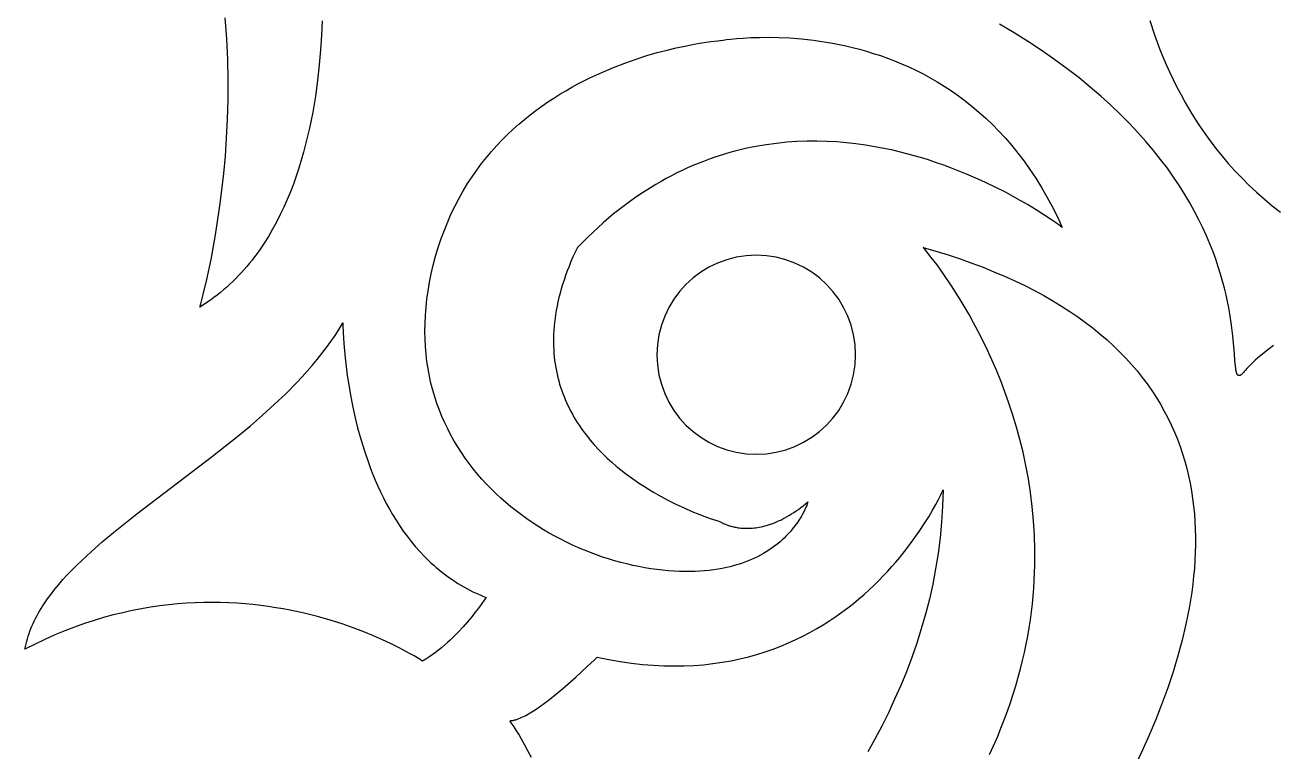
# Model space of a CAD drawing. Extents: x -3008 to 184, y 2842 to 4842.
# Drawn here: x -2462.1 to -2236.8, y 3477.4 to 3608.3 of the extents above; entities that cross this region are included whole.
import ezdxf

# ---------------------------------------------------------------- set-up
doc = ezdxf.new("R2010")
doc.units = 0
doc.layers.add('LAYER_1', color=7, linetype='CONTINUOUS')

msp = doc.modelspace()

# ---------------------------------------------------------------- linework, layer by layer
at = {"layer": 'LAYER_1'}
for points in [[(-2408.45, 3609.07), (-2408.57, 3606.52), (-2408.74, 3603.87), (-2408.98, 3601.14), (-2409.29, 3598.34), (-2409.68, 3595.5), (-2410.17, 3592.61), (-2410.75, 3589.71), (-2411.08, 3588.26), (-2411.44, 3586.81), (-2411.82, 3585.36), (-2412.24, 3583.92), (-2412.68, 3582.48), (-2413.15, 3581.06), (-2413.66, 3579.64), (-2414.2, 3578.24), (-2414.77, 3576.85), (-2415.38, 3575.48), (-2416.02, 3574.13), (-2416.7, 3572.79), (-2417.41, 3571.49), (-2418.17, 3570.2), (-2418.96, 3568.95), (-2419.79, 3567.72), (-2420.22, 3567.12), (-2420.67, 3566.52), (-2421.12, 3565.93), (-2421.58, 3565.36), (-2422.06, 3564.79), (-2422.54, 3564.23), (-2423.04, 3563.67), (-2423.55, 3563.13), (-2424.07, 3562.6), (-2424.59, 3562.08), (-2425.14, 3561.57), (-2425.69, 3561.06), (-2426.25, 3560.57), (-2426.83, 3560.09), (-2427.42, 3559.62), (-2428.02, 3559.17), (-2428.63, 3558.72), (-2429.25, 3558.29), (-2429.89, 3557.86), (-2430.54, 3557.45), (-2430.38, 3558.04), (-2429.94, 3559.72), (-2429.29, 3562.42), (-2428.52, 3566.04), (-2427.7, 3570.49), (-2426.91, 3575.69), (-2426.55, 3578.54), (-2426.22, 3581.53), (-2425.93, 3584.67), (-2425.7, 3587.94), (-2425.53, 3591.33), (-2425.43, 3594.82), (-2425.42, 3598.41), (-2425.5, 3602.08), (-2425.68, 3605.82), (-2425.96, 3609.63)], [(-2259.1, 3609.13), (-2258.24, 3606.56), (-2257.76, 3605.25), (-2257.25, 3603.92), (-2256.71, 3602.57), (-2256.13, 3601.22), (-2255.52, 3599.85), (-2254.86, 3598.47), (-2254.17, 3597.09), (-2253.44, 3595.71), (-2252.67, 3594.32), (-2251.86, 3592.93), (-2251, 3591.54), (-2250.1, 3590.16), (-2249.16, 3588.78), (-2248.17, 3587.41), (-2247.13, 3586.04), (-2246.04, 3584.69), (-2244.91, 3583.36), (-2243.72, 3582.04), (-2242.48, 3580.73), (-2241.19, 3579.45), (-2239.85, 3578.19), (-2238.45, 3576.95), (-2236.99, 3575.73), (-2235.48, 3574.55)], [(-2236.76, 3550.5), (-2237.79, 3549.74), (-2238.76, 3548.98), (-2239.21, 3548.61), (-2239.66, 3548.23), (-2240.08, 3547.85), (-2240.48, 3547.47), (-2240.86, 3547.1), (-2241.22, 3546.72), (-2241.56, 3546.35), (-2241.87, 3545.98), (-2242.02, 3545.8), (-2242.16, 3545.65), (-2242.22, 3545.58), (-2242.29, 3545.51), (-2242.35, 3545.45), (-2242.41, 3545.39), (-2242.47, 3545.34), (-2242.52, 3545.3), (-2242.58, 3545.25), (-2242.63, 3545.22), (-2242.68, 3545.18), (-2242.73, 3545.16), (-2242.77, 3545.13), (-2242.82, 3545.11), (-2242.86, 3545.1), (-2242.9, 3545.09), (-2242.94, 3545.08), (-2242.98, 3545.08), (-2243.02, 3545.09), (-2243.06, 3545.09), (-2243.09, 3545.11), (-2243.12, 3545.12), (-2243.15, 3545.14), (-2243.18, 3545.17), (-2243.21, 3545.2), (-2243.24, 3545.23), (-2243.27, 3545.27), (-2243.3, 3545.31), (-2243.32, 3545.36), (-2243.34, 3545.41), (-2243.37, 3545.46), (-2243.39, 3545.52), (-2243.41, 3545.59), (-2243.43, 3545.65), (-2243.45, 3545.73), (-2243.47, 3545.8), (-2243.48, 3545.88), (-2243.5, 3545.96), (-2243.53, 3546.14), (-2243.56, 3546.34), (-2243.62, 3546.77), (-2243.72, 3547.82), (-2243.81, 3549.09), (-2244.1, 3552.29), (-2244.32, 3554.17), (-2244.64, 3556.24), (-2244.83, 3557.34), (-2245.05, 3558.48), (-2245.31, 3559.66), (-2245.6, 3560.87), (-2245.93, 3562.12), (-2246.3, 3563.4), (-2246.71, 3564.72), (-2247.16, 3566.07), (-2247.67, 3567.44), (-2248.22, 3568.85), (-2248.83, 3570.28), (-2249.49, 3571.73), (-2250.21, 3573.21), (-2251, 3574.71), (-2251.84, 3576.23), (-2252.75, 3577.77), (-2253.73, 3579.33), (-2254.79, 3580.9), (-2255.91, 3582.48), (-2257.12, 3584.08), (-2258.4, 3585.69), (-2259.77, 3587.31), (-2261.22, 3588.94), (-2262.76, 3590.57), (-2264.38, 3592.2), (-2266.1, 3593.85), (-2267.92, 3595.49), (-2269.84, 3597.13), (-2271.85, 3598.77), (-2273.97, 3600.41), (-2276.19, 3602.04), (-2278.53, 3603.67), (-2280.97, 3605.29), (-2283.53, 3606.9), (-2286.2, 3608.5)], [(-2287.99, 3476.76), (-2287.27, 3478.33), (-2286.59, 3479.9), (-2285.94, 3481.47), (-2285.34, 3483.02), (-2284.76, 3484.57), (-2284.23, 3486.11), (-2283.72, 3487.64), (-2283.25, 3489.16), (-2282.82, 3490.68), (-2282.41, 3492.18), (-2282.04, 3493.68), (-2281.7, 3495.17), (-2281.39, 3496.65), (-2281.11, 3498.12), (-2280.85, 3499.58), (-2280.63, 3501.03), (-2280.44, 3502.47), (-2280.27, 3503.9), (-2280.13, 3505.32), (-2280.01, 3506.73), (-2279.92, 3508.13), (-2279.82, 3510.89), (-2279.81, 3513.61), (-2279.89, 3516.29), (-2280.05, 3518.91), (-2280.29, 3521.49), (-2280.61, 3524.01), (-2281, 3526.48), (-2281.45, 3528.89), (-2281.96, 3531.25), (-2282.53, 3533.56), (-2283.14, 3535.8), (-2283.8, 3537.98), (-2284.5, 3540.1), (-2285.23, 3542.15), (-2285.99, 3544.14), (-2286.77, 3546.06), (-2287.58, 3547.92), (-2288.4, 3549.7), (-2289.22, 3551.41), (-2290.05, 3553.05), (-2290.88, 3554.61), (-2291.71, 3556.1), (-2293.32, 3558.84), (-2294.85, 3561.25), (-2296.25, 3563.33), (-2297.48, 3565.05), (-2298.52, 3566.42), (-2299.3, 3567.41), (-2299.94, 3568.17), (-2299.98, 3568.22), (-2297.69, 3567.55), (-2295.47, 3566.85), (-2293.31, 3566.13), (-2291.21, 3565.39), (-2289.17, 3564.62), (-2287.2, 3563.83), (-2285.28, 3563.01), (-2283.43, 3562.17), (-2281.64, 3561.31), (-2279.9, 3560.42), (-2278.22, 3559.51), (-2276.6, 3558.58), (-2275.04, 3557.63), (-2273.53, 3556.66), (-2272.07, 3555.67), (-2270.68, 3554.66), (-2269.33, 3553.63), (-2268.04, 3552.59), (-2266.8, 3551.52), (-2265.62, 3550.43), (-2264.48, 3549.33), (-2263.4, 3548.21), (-2262.36, 3547.08), (-2261.38, 3545.93), (-2260.44, 3544.76), (-2259.56, 3543.58), (-2258.72, 3542.38), (-2257.92, 3541.17), (-2257.17, 3539.94), (-2256.47, 3538.7), (-2255.81, 3537.45), (-2255.2, 3536.18), (-2254.63, 3534.9), (-2254.1, 3533.62), (-2253.62, 3532.31), (-2253.17, 3531), (-2252.77, 3529.68), (-2252.41, 3528.35), (-2252.09, 3527.01), (-2251.8, 3525.66), (-2251.55, 3524.3), (-2251.35, 3522.93), (-2251.17, 3521.55), (-2251.04, 3520.17), (-2250.94, 3518.78), (-2250.87, 3517.38), (-2250.84, 3515.98), (-2250.84, 3514.57), (-2250.87, 3513.16), (-2250.94, 3511.74), (-2251.04, 3510.32), (-2251.17, 3508.89), (-2251.33, 3507.47), (-2251.51, 3506.03), (-2251.73, 3504.6), (-2251.98, 3503.16), (-2252.25, 3501.72), (-2252.55, 3500.28), (-2253.23, 3497.4), (-2254.01, 3494.52), (-2254.88, 3491.64), (-2255.84, 3488.77), (-2256.88, 3485.91), (-2258, 3483.06), (-2259.2, 3480.23), (-2260.46, 3477.43), (-2261.78, 3474.65)], [(-2370.69, 3476.18), (-2371.32, 3477.42), (-2371.92, 3478.55), (-2372.48, 3479.54), (-2372.99, 3480.41), (-2373.44, 3481.15), (-2373.83, 3481.76), (-2374.15, 3482.23), (-2374.54, 3482.78), (-2374.59, 3482.85), (-2374.59, 3482.85), (-2374.54, 3482.85), (-2374.48, 3482.85), (-2374.43, 3482.86), (-2374.38, 3482.86), (-2374.33, 3482.86), (-2374.27, 3482.87), (-2374.16, 3482.88), (-2374.05, 3482.9), (-2373.94, 3482.92), (-2373.82, 3482.95), (-2373.7, 3482.98), (-2373.58, 3483.01), (-2373.46, 3483.05), (-2373.33, 3483.09), (-2373.2, 3483.13), (-2373.07, 3483.18), (-2372.94, 3483.23), (-2372.67, 3483.34), (-2372.4, 3483.47), (-2372.11, 3483.6), (-2371.83, 3483.75), (-2371.53, 3483.91), (-2371.23, 3484.08), (-2370.93, 3484.26), (-2370.31, 3484.64), (-2369.67, 3485.06), (-2369.02, 3485.51), (-2368.36, 3485.99), (-2367.7, 3486.48), (-2366.38, 3487.52), (-2365.08, 3488.59), (-2362.66, 3490.7), (-2360.67, 3492.54), (-2359.31, 3493.84), (-2358.93, 3494.2), (-2358.84, 3494.3), (-2358.81, 3494.32), (-2358.81, 3494.33), (-2358.81, 3494.33), (-2358.8, 3494.33), (-2356.71, 3493.89), (-2354.65, 3493.53), (-2352.63, 3493.24), (-2350.66, 3493.01), (-2348.72, 3492.85), (-2346.82, 3492.75), (-2344.97, 3492.72), (-2343.15, 3492.74), (-2341.37, 3492.82), (-2339.63, 3492.95), (-2337.93, 3493.14), (-2336.26, 3493.38), (-2334.64, 3493.67), (-2333.05, 3494), (-2331.5, 3494.38), (-2329.99, 3494.8), (-2328.51, 3495.26), (-2327.07, 3495.76), (-2325.67, 3496.3), (-2324.3, 3496.87), (-2322.97, 3497.47), (-2321.68, 3498.1), (-2320.42, 3498.76), (-2319.2, 3499.45), (-2318.01, 3500.16), (-2316.85, 3500.89), (-2315.74, 3501.64), (-2314.65, 3502.41), (-2313.6, 3503.2), (-2312.58, 3504), (-2311.6, 3504.81), (-2310.65, 3505.63), (-2309.73, 3506.45), (-2308.85, 3507.29), (-2308, 3508.12), (-2307.18, 3508.96), (-2306.39, 3509.8), (-2305.64, 3510.63), (-2304.92, 3511.46), (-2304.22, 3512.28), (-2302.93, 3513.89), (-2301.77, 3515.45), (-2300.72, 3516.94), (-2299.79, 3518.34), (-2298.98, 3519.64), (-2298.28, 3520.82), (-2297.7, 3521.86), (-2297.22, 3522.75), (-2296.86, 3523.47), (-2296.6, 3524.01), (-2296.44, 3524.34), (-2296.41, 3524.43), (-2296.4, 3524.45), (-2296.39, 3524.46), (-2296.39, 3524.46), (-2296.48, 3521.55), (-2296.65, 3518.67), (-2296.93, 3515.82), (-2297.29, 3513), (-2297.73, 3510.22), (-2298.26, 3507.47), (-2298.87, 3504.75), (-2299.56, 3502.07), (-2300.32, 3499.42), (-2301.15, 3496.81), (-2302.05, 3494.23), (-2303.02, 3491.68), (-2304.04, 3489.18), (-2305.13, 3486.7), (-2306.27, 3484.27), (-2307.46, 3481.88), (-2308.7, 3479.52), (-2309.98, 3477.2)]]:
    msp.add_lwpolyline(points, dxfattribs=at)
for points in [[(-2387.5, 3568.22), (-2386.97, 3569.81), (-2386.41, 3571.35), (-2385.8, 3572.85), (-2385.15, 3574.31), (-2384.47, 3575.72), (-2383.75, 3577.09), (-2383, 3578.42), (-2382.22, 3579.71), (-2381.41, 3580.95), (-2380.57, 3582.16), (-2379.7, 3583.32), (-2378.8, 3584.45), (-2377.88, 3585.53), (-2376.94, 3586.58), (-2375.98, 3587.6), (-2375, 3588.57), (-2374, 3589.51), (-2372.99, 3590.42), (-2371.96, 3591.29), (-2370.92, 3592.13), (-2369.87, 3592.93), (-2368.8, 3593.7), (-2367.73, 3594.44), (-2366.66, 3595.15), (-2365.57, 3595.83), (-2364.49, 3596.48), (-2363.4, 3597.1), (-2362.31, 3597.69), (-2361.23, 3598.25), (-2360.15, 3598.79), (-2359.07, 3599.3), (-2358, 3599.78), (-2355.88, 3600.67), (-2353.81, 3601.47), (-2351.79, 3602.18), (-2349.84, 3602.8), (-2347.98, 3603.34), (-2346.21, 3603.8), (-2344.55, 3604.2), (-2343.01, 3604.53), (-2341.6, 3604.81), (-2340.34, 3605.03), (-2338.31, 3605.33), (-2337.02, 3605.48), (-2336.68, 3605.51), (-2336.6, 3605.52), (-2336.57, 3605.52), (-2336.57, 3605.52), (-2336.57, 3605.52), (-2336.08, 3605.6), (-2335.49, 3605.68), (-2334.68, 3605.78), (-2333.67, 3605.88), (-2332.47, 3605.97), (-2331.09, 3606.05), (-2329.55, 3606.1), (-2327.85, 3606.12), (-2326.01, 3606.08), (-2324.05, 3605.99), (-2321.96, 3605.82), (-2319.78, 3605.58), (-2318.65, 3605.42), (-2317.5, 3605.25), (-2316.33, 3605.04), (-2315.14, 3604.81), (-2313.93, 3604.55), (-2312.71, 3604.26), (-2311.48, 3603.95), (-2310.23, 3603.6), (-2308.98, 3603.21), (-2307.71, 3602.8), (-2306.44, 3602.34), (-2305.16, 3601.85), (-2303.88, 3601.32), (-2302.59, 3600.76), (-2301.3, 3600.15), (-2300.01, 3599.5), (-2298.73, 3598.8), (-2297.45, 3598.06), (-2296.17, 3597.27), (-2294.9, 3596.44), (-2293.63, 3595.56), (-2292.38, 3594.63), (-2291.14, 3593.64), (-2289.91, 3592.6), (-2288.69, 3591.51), (-2287.49, 3590.37), (-2286.31, 3589.16), (-2285.14, 3587.9), (-2284, 3586.58), (-2282.88, 3585.2), (-2281.78, 3583.76), (-2280.71, 3582.25), (-2279.66, 3580.68), (-2278.64, 3579.04), (-2277.65, 3577.33), (-2276.69, 3575.56), (-2275.76, 3573.72), (-2274.87, 3571.8), (-2275.42, 3572.21), (-2276.09, 3572.69), (-2277.01, 3573.33), (-2278.18, 3574.1), (-2279.57, 3574.98), (-2281.18, 3575.95), (-2283, 3576.99), (-2285.02, 3578.09), (-2287.22, 3579.21), (-2289.61, 3580.34), (-2292.16, 3581.45), (-2294.87, 3582.53), (-2296.28, 3583.05), (-2297.73, 3583.55), (-2299.21, 3584.04), (-2300.72, 3584.5), (-2302.26, 3584.93), (-2303.84, 3585.34), (-2305.44, 3585.72), (-2307.07, 3586.07), (-2308.73, 3586.38), (-2310.41, 3586.66), (-2312.11, 3586.89), (-2313.84, 3587.08), (-2315.59, 3587.23), (-2317.36, 3587.32), (-2319.15, 3587.37), (-2320.95, 3587.36), (-2322.77, 3587.29), (-2324.61, 3587.17), (-2326.46, 3586.98), (-2328.32, 3586.73), (-2330.19, 3586.41), (-2331.13, 3586.23), (-2332.07, 3586.03), (-2333.02, 3585.81), (-2333.96, 3585.57), (-2334.91, 3585.31), (-2335.86, 3585.04), (-2336.81, 3584.74), (-2337.76, 3584.42), (-2338.71, 3584.09), (-2339.66, 3583.73), (-2340.62, 3583.36), (-2341.57, 3582.96), (-2342.53, 3582.54), (-2343.48, 3582.1), (-2344.44, 3581.64), (-2345.39, 3581.15), (-2346.35, 3580.64), (-2347.3, 3580.11), (-2348.26, 3579.56), (-2349.21, 3578.98), (-2350.16, 3578.38), (-2351.11, 3577.75), (-2352.06, 3577.1), (-2353.01, 3576.42), (-2353.96, 3575.72), (-2354.91, 3575), (-2355.85, 3574.24), (-2356.79, 3573.46), (-2357.73, 3572.66), (-2358.67, 3571.83), (-2360.54, 3570.08), (-2362.39, 3568.22), (-2363.19, 3566.49), (-2363.55, 3565.64), (-2363.9, 3564.79), (-2364.22, 3563.96), (-2364.52, 3563.14), (-2364.8, 3562.32), (-2365.06, 3561.51), (-2365.3, 3560.72), (-2365.52, 3559.93), (-2365.72, 3559.15), (-2365.9, 3558.38), (-2366.06, 3557.61), (-2366.2, 3556.86), (-2366.32, 3556.12), (-2366.43, 3555.38), (-2366.52, 3554.65), (-2366.59, 3553.93), (-2366.64, 3553.22), (-2366.68, 3552.52), (-2366.7, 3551.83), (-2366.71, 3551.14), (-2366.7, 3550.47), (-2366.67, 3549.8), (-2366.63, 3549.14), (-2366.57, 3548.49), (-2366.5, 3547.84), (-2366.41, 3547.21), (-2366.31, 3546.58), (-2366.19, 3545.96), (-2366.06, 3545.35), (-2365.92, 3544.75), (-2365.77, 3544.15), (-2365.6, 3543.56), (-2365.42, 3542.98), (-2365.23, 3542.41), (-2365.03, 3541.85), (-2364.81, 3541.3), (-2364.59, 3540.75), (-2364.35, 3540.21), (-2364.1, 3539.68), (-2363.84, 3539.15), (-2363.58, 3538.63), (-2363.3, 3538.12), (-2363.01, 3537.62), (-2362.72, 3537.13), (-2362.41, 3536.64), (-2362.1, 3536.16), (-2361.78, 3535.69), (-2361.45, 3535.23), (-2361.12, 3534.77), (-2360.77, 3534.32), (-2360.07, 3533.44), (-2359.34, 3532.59), (-2358.58, 3531.77), (-2357.81, 3530.98), (-2357.01, 3530.22), (-2356.2, 3529.48), (-2355.38, 3528.77), (-2354.55, 3528.09), (-2353.71, 3527.43), (-2352.86, 3526.8), (-2352.01, 3526.2), (-2351.16, 3525.62), (-2350.31, 3525.07), (-2349.47, 3524.54), (-2348.63, 3524.04), (-2347.8, 3523.57), (-2346.17, 3522.69), (-2344.6, 3521.9), (-2343.12, 3521.21), (-2341.74, 3520.6), (-2340.49, 3520.09), (-2339.37, 3519.66), (-2338.41, 3519.32), (-2337.05, 3518.87), (-2336.57, 3518.72), (-2336.55, 3518.71), (-2336.49, 3518.67), (-2336.4, 3518.62), (-2336.27, 3518.55), (-2336.11, 3518.47), (-2335.91, 3518.37), (-2335.68, 3518.27), (-2335.41, 3518.17), (-2335.27, 3518.12), (-2335.11, 3518.06), (-2334.95, 3518.01), (-2334.78, 3517.96), (-2334.61, 3517.91), (-2334.42, 3517.86), (-2334.23, 3517.82), (-2334.03, 3517.77), (-2333.82, 3517.73), (-2333.61, 3517.69), (-2333.39, 3517.66), (-2333.16, 3517.63), (-2332.92, 3517.6), (-2332.68, 3517.58), (-2332.43, 3517.56), (-2332.17, 3517.55), (-2331.91, 3517.55), (-2331.64, 3517.55), (-2331.36, 3517.56), (-2331.08, 3517.57), (-2330.79, 3517.59), (-2330.49, 3517.62), (-2330.19, 3517.66), (-2329.88, 3517.7), (-2329.56, 3517.76), (-2329.24, 3517.82), (-2328.91, 3517.89), (-2328.58, 3517.98), (-2328.24, 3518.07), (-2327.89, 3518.17), (-2327.54, 3518.29), (-2327.18, 3518.42), (-2326.82, 3518.55), (-2326.45, 3518.71), (-2326.08, 3518.87), (-2325.7, 3519.04), (-2325.32, 3519.23), (-2324.93, 3519.44), (-2324.54, 3519.65), (-2324.14, 3519.89), (-2323.74, 3520.13), (-2323.33, 3520.39), (-2322.92, 3520.67), (-2322.5, 3520.96), (-2322.08, 3521.27), (-2321.65, 3521.6), (-2321.22, 3521.94), (-2320.78, 3522.31), (-2320.8, 3522.26), (-2320.84, 3522.14), (-2320.91, 3521.94), (-2321.01, 3521.66), (-2321.15, 3521.33), (-2321.33, 3520.93), (-2321.55, 3520.49), (-2321.82, 3520), (-2321.96, 3519.74), (-2322.12, 3519.46), (-2322.3, 3519.19), (-2322.48, 3518.9), (-2322.68, 3518.61), (-2322.89, 3518.31), (-2323.12, 3518), (-2323.36, 3517.69), (-2323.61, 3517.38), (-2323.88, 3517.06), (-2324.16, 3516.74), (-2324.46, 3516.42), (-2324.77, 3516.1), (-2325.1, 3515.77), (-2325.44, 3515.45), (-2325.81, 3515.13), (-2326.18, 3514.81), (-2326.58, 3514.5), (-2326.99, 3514.19), (-2327.42, 3513.88), (-2327.87, 3513.58), (-2328.34, 3513.28), (-2328.83, 3512.99), (-2329.33, 3512.71), (-2329.86, 3512.43), (-2330.4, 3512.17), (-2330.96, 3511.91), (-2331.55, 3511.67), (-2332.16, 3511.43), (-2332.78, 3511.21), (-2333.43, 3511), (-2334.1, 3510.81), (-2334.79, 3510.62), (-2335.51, 3510.46), (-2336.24, 3510.31), (-2337, 3510.17), (-2337.79, 3510.05), (-2338.59, 3509.95), (-2339.43, 3509.87), (-2340.28, 3509.81), (-2341.16, 3509.77), (-2342.07, 3509.75), (-2343, 3509.75), (-2343.95, 3509.77), (-2344.94, 3509.82), (-2345.95, 3509.89), (-2346.98, 3509.99), (-2348.04, 3510.11), (-2349.12, 3510.26), (-2350.21, 3510.43), (-2351.3, 3510.63), (-2352.39, 3510.86), (-2353.48, 3511.11), (-2354.58, 3511.39), (-2355.68, 3511.69), (-2356.77, 3512.02), (-2357.87, 3512.37), (-2358.96, 3512.75), (-2360.05, 3513.16), (-2361.13, 3513.59), (-2362.21, 3514.04), (-2363.28, 3514.52), (-2364.35, 3515.03), (-2365.41, 3515.56), (-2366.45, 3516.11), (-2367.49, 3516.69), (-2368.52, 3517.3), (-2369.53, 3517.92), (-2370.54, 3518.58), (-2371.52, 3519.25), (-2372.5, 3519.95), (-2373.45, 3520.68), (-2374.39, 3521.43), (-2375.31, 3522.2), (-2376.22, 3522.99), (-2377.1, 3523.81), (-2377.96, 3524.66), (-2378.8, 3525.52), (-2379.62, 3526.41), (-2380.42, 3527.33), (-2381.18, 3528.26), (-2381.93, 3529.22), (-2382.65, 3530.21), (-2383.33, 3531.21), (-2384, 3532.24), (-2384.63, 3533.29), (-2385.23, 3534.36), (-2385.8, 3535.46), (-2386.33, 3536.57), (-2386.84, 3537.71), (-2387.31, 3538.88), (-2387.74, 3540.06), (-2388.14, 3541.27), (-2388.5, 3542.49), (-2388.82, 3543.74), (-2389.1, 3545.01), (-2389.34, 3546.31), (-2389.55, 3547.62), (-2389.71, 3548.96), (-2389.82, 3550.31), (-2389.89, 3551.69), (-2389.92, 3553.09), (-2389.9, 3554.51), (-2389.84, 3555.95), (-2389.72, 3557.41), (-2389.56, 3558.9), (-2389.35, 3560.4), (-2389.08, 3561.92), (-2388.77, 3563.47), (-2388.4, 3565.03), (-2387.98, 3566.61)], [(-2390.37, 3493.61), (-2390.37, 3493.61), (-2390.37, 3493.62), (-2390.39, 3493.63), (-2390.46, 3493.67), (-2390.75, 3493.86), (-2391.86, 3494.53), (-2392.68, 3494.99), (-2393.67, 3495.53), (-2394.82, 3496.13), (-2396.13, 3496.77), (-2397.59, 3497.45), (-2399.2, 3498.16), (-2400.96, 3498.87), (-2402.85, 3499.59), (-2404.88, 3500.29), (-2407.03, 3500.97), (-2409.31, 3501.62), (-2411.71, 3502.22), (-2414.22, 3502.76), (-2415.52, 3503), (-2416.84, 3503.23), (-2418.19, 3503.43), (-2419.56, 3503.62), (-2420.96, 3503.78), (-2422.38, 3503.91), (-2423.83, 3504.02), (-2425.3, 3504.1), (-2426.79, 3504.15), (-2428.3, 3504.16), (-2429.84, 3504.15), (-2431.39, 3504.1), (-2432.96, 3504.02), (-2434.55, 3503.9), (-2436.16, 3503.74), (-2437.79, 3503.54), (-2439.44, 3503.31), (-2441.1, 3503.02), (-2442.78, 3502.7), (-2444.47, 3502.32), (-2446.18, 3501.91), (-2447.9, 3501.44), (-2449.64, 3500.92), (-2451.38, 3500.35), (-2453.14, 3499.73), (-2454.92, 3499.05), (-2456.7, 3498.32), (-2458.49, 3497.52), (-2460.29, 3496.67), (-2462.11, 3495.76), (-2462.01, 3496.23), (-2461.91, 3496.7), (-2461.79, 3497.17), (-2461.67, 3497.63), (-2461.52, 3498.09), (-2461.37, 3498.55), (-2461.21, 3499.01), (-2461.03, 3499.47), (-2460.84, 3499.92), (-2460.64, 3500.37), (-2460.42, 3500.82), (-2460.2, 3501.27), (-2459.97, 3501.72), (-2459.72, 3502.17), (-2459.46, 3502.61), (-2459.2, 3503.06), (-2458.92, 3503.5), (-2458.63, 3503.94), (-2458.03, 3504.82), (-2457.39, 3505.69), (-2456.71, 3506.56), (-2455.99, 3507.43), (-2455.24, 3508.29), (-2454.46, 3509.14), (-2453.64, 3510), (-2452.8, 3510.85), (-2451.92, 3511.7), (-2450.1, 3513.39), (-2448.17, 3515.08), (-2446.15, 3516.77), (-2441.91, 3520.15), (-2428.23, 3530.55), (-2423.66, 3534.18), (-2421.42, 3536.04), (-2419.23, 3537.93), (-2417.1, 3539.86), (-2415.03, 3541.82), (-2413.05, 3543.83), (-2412.09, 3544.85), (-2411.15, 3545.88), (-2410.25, 3546.92), (-2409.36, 3547.98), (-2408.51, 3549.05), (-2407.69, 3550.13), (-2406.89, 3551.22), (-2406.13, 3552.33), (-2405.41, 3553.45), (-2404.72, 3554.59), (-2404.71, 3554.14), (-2404.67, 3552.87), (-2404.55, 3550.88), (-2404.31, 3548.27), (-2404.14, 3546.76), (-2403.93, 3545.13), (-2403.67, 3543.4), (-2403.35, 3541.57), (-2402.98, 3539.67), (-2402.55, 3537.7), (-2402.06, 3535.67), (-2401.49, 3533.6), (-2400.84, 3531.51), (-2400.12, 3529.39), (-2399.73, 3528.33), (-2399.31, 3527.27), (-2398.87, 3526.22), (-2398.41, 3525.16), (-2397.93, 3524.12), (-2397.42, 3523.07), (-2396.88, 3522.04), (-2396.32, 3521.02), (-2395.74, 3520.01), (-2395.13, 3519.01), (-2394.49, 3518.03), (-2393.82, 3517.06), (-2393.13, 3516.11), (-2392.4, 3515.18), (-2391.65, 3514.27), (-2390.86, 3513.39), (-2390.05, 3512.52), (-2389.2, 3511.69), (-2388.77, 3511.28), (-2388.33, 3510.88), (-2387.87, 3510.49), (-2387.42, 3510.1), (-2386.95, 3509.72), (-2386.47, 3509.35), (-2385.99, 3508.99), (-2385.49, 3508.63), (-2384.99, 3508.29), (-2384.48, 3507.95), (-2383.96, 3507.62), (-2383.44, 3507.3), (-2382.9, 3506.99), (-2382.36, 3506.69), (-2381.8, 3506.4), (-2381.24, 3506.11), (-2380.66, 3505.84), (-2380.08, 3505.58), (-2379.49, 3505.33), (-2378.89, 3505.09), (-2379.12, 3504.74), (-2379.78, 3503.8), (-2380.25, 3503.15), (-2380.82, 3502.4), (-2381.47, 3501.58), (-2382.21, 3500.7), (-2383.02, 3499.77), (-2383.9, 3498.82), (-2384.85, 3497.86), (-2385.34, 3497.39), (-2385.85, 3496.92), (-2386.38, 3496.46), (-2386.91, 3496), (-2387.46, 3495.56), (-2388.02, 3495.13), (-2388.59, 3494.72), (-2389.18, 3494.33), (-2389.77, 3493.96), (-2390.07, 3493.78)]]:
    msp.add_lwpolyline(points, close=True, dxfattribs=at)
at = {"layer": 'LAYER_1', "extrusion": (0, 0, -1)}
msp.add_circle((2330.11, 3548.85), 17.94, dxfattribs=at)

doc.saveas('drawing.dxf')
